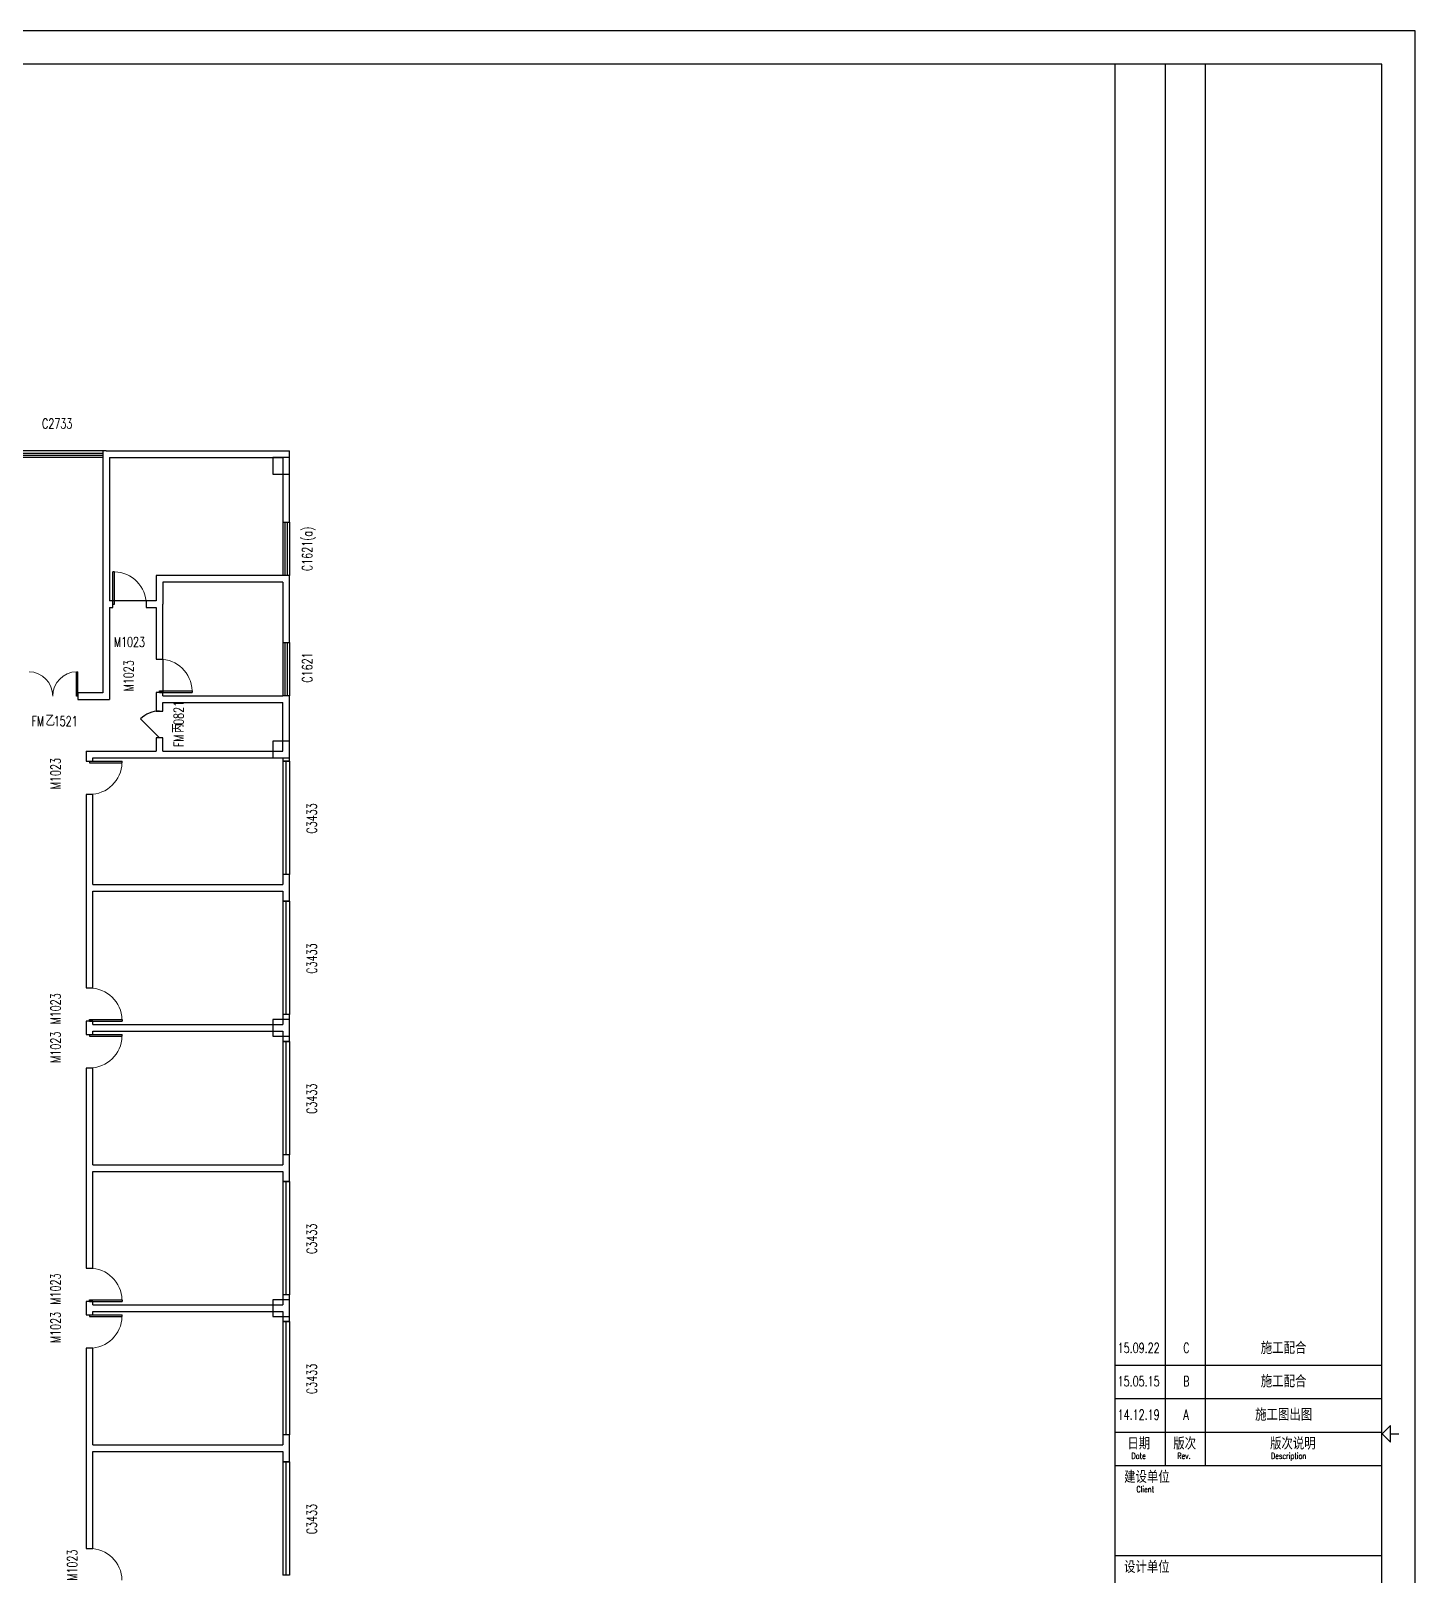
# Model space of a CAD drawing. Header units: inches. Extents: x -867 to 118033, y 1229500 to 1313600.
# Drawn here: x 76525 to 118033, y 1267311 to 1313600 of the extents above; entities that cross this region are included whole.
import ezdxf

# ---------------------------------------------------------------- set-up
doc = ezdxf.new("R2010")
doc.units = ezdxf.units.IN
doc.header["$MEASUREMENT"] = 0
for name, color, linetype in [('COLUMN', 10, 'Continuous'), ('DOOR_FIRE', 10, 'Continuous'), ('DOOR_FIRE_TEXT', 10, 'Continuous'), ('WALL', 10, 'Continuous'), ('WINDOW', 10, 'Continuous')]:
    doc.layers.add(name, color=color, linetype=linetype)
doc.styles.add('_TCH_WINDOW', font='SIMPLEX', dxfattribs={"bigfont": 'GBCBIG'})
doc.styles.add('TKZ1_tjhts.shx', font='tjromant.shx', dxfattribs={"bigfont": 'tjhts.shx'})
doc.styles.add('TKZ2_tjkts.shx', font='tjromant.shx', dxfattribs={"bigfont": 'tjkts.shx'})

msp = doc.modelspace()

# ---------------------------------------------------------------- linework, layer by layer
at = {"color": 7}
for p, q in [((118033, 1313600), (-867, 1313600)), ((118033, 1229500), (118033, 1313600)), ((109033, 1312600), (109033, 1230500)), ((110533, 1312600), (110533, 1270600)), ((111733, 1312600), (111733, 1270600)), ((109033, 1273600), (117033, 1273600)), ((109033, 1272600), (117033, 1272600)), ((109033, 1272600), (117033, 1272600)), ((109033, 1271600), (117033, 1271600)), ((117294, 1271550), (117544, 1271550)), ((109033, 1270600), (117033, 1270600)), ((109033, 1270600), (117033, 1270600)), ((109033, 1267900), (117033, 1267900))]:
    msp.add_line(p, q, dxfattribs=at)
msp.add_lwpolyline([(117033, 1230500), (117033, 1312600), (1633, 1312600), (1633, 1230500)], close=True, dxfattribs=at)
msp.add_polyline3d([(117294, 1271300, 0), (117294, 1271800, 0), (117044, 1271550, 0)], close=True, dxfattribs=at)
at = {"layer": 'COLUMN', "color": 2, "ltscale": 3}
for points in [[(84283, 1300311), (84283, 1300811), (83783, 1300811), (83783, 1300311)], [(84283, 1291811), (84283, 1292311), (83783, 1292311), (83783, 1291811)], [(84283, 1283461), (84283, 1283961), (83783, 1283961), (83783, 1283461)], [(84283, 1275061), (84283, 1275561), (83783, 1275561), (83783, 1275061)]]:
    msp.add_lwpolyline(points, close=True, dxfattribs=at)
at = {"layer": 'DOOR_FIRE', "color": 7}
for p, q in [((77895, 1294392), (77933, 1294392)), ((77895, 1293661), (77895, 1294392)), ((77933, 1293661), (77933, 1294392)), ((77933, 1293661), (77895, 1293661))]:
    msp.add_line(p, q, dxfattribs=at)
at = {"layer": 'DOOR_FIRE', "color": 4}
msp.add_line((80383, 1292411), (79817, 1292976), dxfattribs=at)
at = {"layer": 'DOOR_FIRE', "color": 7, "lineweight": 13}
for centre, start, end in [((76451, 1293661), 0, 88.5307), ((77914, 1293661), 91.4693, 180)]:
    msp.add_arc(centre, 731, start, end, dxfattribs=at)
at = {"layer": 'DOOR_FIRE', "color": 4}
msp.add_arc((80383, 1292411), 800, 90, 135, dxfattribs=at)
at = {"layer": 'WALL', "color": 2}
for p, q in [((78783, 1301011), (78683, 1301011)), ((78683, 1301011), (78683, 1300811)), ((78683, 1300811), (78683, 1296411)), ((78783, 1301011), (84283, 1301011)), ((78883, 1300811), (78883, 1296511)), ((78883, 1300811), (84083, 1300811)), ((84083, 1300811), (84083, 1298871)), ((84283, 1298871), (84283, 1301011)), ((84083, 1298871), (84283, 1298871)), ((84083, 1297270), (80283, 1297270)), ((80283, 1297270), (80283, 1296511)), ((84083, 1297070), (80483, 1297070)), ((80483, 1297070), (80483, 1296411)), ((84283, 1297270), (84083, 1297270)), ((84083, 1297070), (84083, 1295270)), ((84283, 1297170), (84283, 1297270)), ((84283, 1295270), (84283, 1297170)), ((78683, 1296411), (78683, 1293761)), ((78983, 1296511), (78883, 1296511)), ((78883, 1296311), (78983, 1296311)), ((78883, 1296311), (78883, 1293561)), ((78983, 1296311), (78983, 1296511)), ((79983, 1296511), (79983, 1296311)), ((80283, 1296511), (79983, 1296511)), ((79983, 1296311), (80283, 1296311)), ((80283, 1296311), (80283, 1294770)), ((80483, 1294770), (80483, 1296411)), ((84083, 1295270), (84283, 1295270)), ((80283, 1294770), (80483, 1294770)), ((78683, 1293761), (77933, 1293761)), ((77933, 1293761), (77933, 1293561)), ((77933, 1293561), (78883, 1293561)), ((80483, 1293770), (80283, 1293770)), ((80283, 1293770), (80283, 1293570)), ((80283, 1293570), (80283, 1293211)), ((80483, 1293670), (80483, 1293770)), ((80483, 1293670), (84083, 1293670)), ((80483, 1293470), (84083, 1293470)), ((80483, 1293211), (80483, 1293470)), ((84283, 1293670), (84083, 1293670)), ((84083, 1292111), (84083, 1293470)), ((84283, 1293570), (84283, 1293670)), ((84283, 1292111), (84283, 1293570)), ((80283, 1293211), (80483, 1293211)), ((80283, 1292411), (80283, 1292011)), ((80483, 1292411), (80283, 1292411)), ((80483, 1292011), (80483, 1292411)), ((78183, 1292011), (80283, 1292011)), ((78183, 1292011), (78183, 1291711)), ((80483, 1292011), (84083, 1292011)), ((84083, 1292011), (84083, 1292121)), ((84283, 1291911), (84283, 1292121)), ((78183, 1291711), (78383, 1291711)), ((78383, 1291811), (80383, 1291811)), ((78383, 1291711), (78383, 1291811)), ((80383, 1291811), (84083, 1291811)), ((84083, 1291811), (84083, 1291711)), ((84083, 1291711), (84283, 1291711)), ((84283, 1291711), (84283, 1291911)), ((78383, 1290711), (78183, 1290711)), ((78183, 1290711), (78183, 1287911)), ((78383, 1288011), (78383, 1290711)), ((84083, 1288311), (84083, 1288011)), ((84283, 1288311), (84083, 1288311)), ((84283, 1287911), (84283, 1288311)), ((78183, 1287911), (78183, 1284911)), ((78383, 1288011), (84083, 1288011)), ((78383, 1287811), (84083, 1287811)), ((78383, 1284911), (78383, 1287811)), ((84083, 1287811), (84083, 1287511)), ((84283, 1287511), (84283, 1287911)), ((84083, 1287511), (84283, 1287511)), ((78183, 1284911), (78383, 1284911)), ((84083, 1284111), (84083, 1283811)), ((84283, 1284111), (84083, 1284111)), ((84283, 1283711), (84283, 1284111)), ((78383, 1283911), (78183, 1283911)), ((78183, 1283911), (78183, 1283711)), ((78183, 1283711), (78183, 1283511)), ((78383, 1283811), (78383, 1283911)), ((78383, 1283811), (84083, 1283811)), ((78383, 1283511), (78383, 1283611)), ((78383, 1283611), (84083, 1283611)), ((84083, 1283611), (84083, 1283311)), ((84283, 1283311), (84283, 1283711)), ((78183, 1283511), (78383, 1283511)), ((84083, 1283311), (84283, 1283311)), ((78383, 1282511), (78183, 1282511)), ((78183, 1282511), (78183, 1279511)), ((78383, 1279611), (78383, 1282511)), ((84283, 1279911), (84083, 1279911)), ((84083, 1279911), (84083, 1279611)), ((84283, 1279511), (84283, 1279911)), ((78183, 1279511), (78183, 1276511)), ((78383, 1279611), (84083, 1279611)), ((84283, 1279111), (84283, 1279511)), ((78383, 1276511), (78383, 1279411)), ((78383, 1279411), (84083, 1279411)), ((84083, 1279411), (84083, 1279111)), ((84083, 1279111), (84283, 1279111)), ((78183, 1276511), (78383, 1276511)), ((78383, 1275511), (78183, 1275511)), ((78183, 1275511), (78183, 1275311)), ((78183, 1275311), (78183, 1275111)), ((78383, 1275411), (78383, 1275511)), ((78383, 1275411), (84083, 1275411)), ((84283, 1275711), (84083, 1275711)), ((84083, 1275711), (84083, 1275411)), ((84283, 1275311), (84283, 1275711)), ((84283, 1274911), (84283, 1275311)), ((78183, 1275111), (78383, 1275111)), ((78383, 1275111), (78383, 1275211)), ((78383, 1275211), (84083, 1275211)), ((84083, 1275211), (84083, 1274911)), ((84083, 1274911), (84283, 1274911)), ((78183, 1274111), (78183, 1271111)), ((78383, 1274111), (78183, 1274111)), ((78383, 1271211), (78383, 1274111)), ((78183, 1271111), (78183, 1268111)), ((78383, 1271211), (84083, 1271211)), ((84083, 1271511), (84083, 1271211)), ((84283, 1271511), (84083, 1271511)), ((84283, 1271111), (84283, 1271511)), ((84283, 1270711), (84283, 1271111)), ((78383, 1268111), (78383, 1271011)), ((78383, 1271011), (84083, 1271011)), ((84083, 1271011), (84083, 1270711)), ((84083, 1270711), (84283, 1270711)), ((78183, 1268111), (78383, 1268111))]:
    msp.add_line(p, q, dxfattribs=at)
at = {"layer": 'WINDOW', "color": 7}
for p, q in [((78683, 1301011), (75983, 1301011)), ((75983, 1300944), (78683, 1300944)), ((75983, 1300877), (78683, 1300877)), ((78683, 1300811), (75983, 1300811)), ((84083, 1298871), (84083, 1297270)), ((84149, 1297270), (84149, 1298871)), ((84216, 1297270), (84216, 1298871)), ((84283, 1298871), (84283, 1297270)), ((79033, 1297386), (78983, 1297386)), ((78983, 1296411), (78983, 1297386)), ((79033, 1296411), (79033, 1297386)), ((78983, 1296411), (79033, 1296411)), ((84083, 1295270), (84083, 1293670)), ((84149, 1293670), (84149, 1295270)), ((84216, 1293670), (84216, 1295270)), ((84283, 1295270), (84283, 1293670)), ((80383, 1293770), (80383, 1293820)), ((80383, 1293820), (81358, 1293820)), ((81358, 1293820), (81358, 1293770)), ((80383, 1293770), (81358, 1293770)), ((78283, 1291711), (79258, 1291711)), ((78283, 1291711), (78283, 1291661)), ((78283, 1291661), (79258, 1291661)), ((79258, 1291661), (79258, 1291711)), ((78283, 1283911), (78283, 1283961)), ((78283, 1283961), (79258, 1283961)), ((78283, 1283911), (79258, 1283911)), ((79258, 1283961), (79258, 1283911)), ((78283, 1283511), (78283, 1283461)), ((78283, 1283511), (79258, 1283511)), ((78283, 1283461), (79258, 1283461)), ((79258, 1283461), (79258, 1283511)), ((78283, 1275511), (78283, 1275561)), ((78283, 1275561), (79258, 1275561)), ((78283, 1275511), (79258, 1275511)), ((79258, 1275561), (79258, 1275511)), ((78283, 1275111), (79258, 1275111)), ((78283, 1275111), (78283, 1275061)), ((78283, 1275061), (79258, 1275061)), ((79258, 1275061), (79258, 1275111))]:
    msp.add_line(p, q, dxfattribs=at)
at = {"layer": 'WINDOW', "color": 4}
for p, q in [((79983, 1296511), (78983, 1296511)), ((80483, 1294770), (80483, 1293770)), ((84283, 1291711), (84083, 1291711)), ((84083, 1291711), (84083, 1288311)), ((84183, 1288311), (84183, 1291711)), ((84283, 1291711), (84283, 1288311)), ((84283, 1288311), (84083, 1288311)), ((84283, 1287511), (84083, 1287511)), ((84083, 1287511), (84083, 1284111)), ((84183, 1284111), (84183, 1287511)), ((84283, 1287511), (84283, 1284111)), ((84283, 1284111), (84083, 1284111)), ((84083, 1283311), (84083, 1279911)), ((84283, 1283311), (84083, 1283311)), ((84183, 1279911), (84183, 1283311)), ((84283, 1283311), (84283, 1279911)), ((84283, 1279911), (84083, 1279911)), ((84283, 1279111), (84083, 1279111)), ((84083, 1279111), (84083, 1275711)), ((84183, 1275711), (84183, 1279111)), ((84283, 1279111), (84283, 1275711)), ((84283, 1275711), (84083, 1275711)), ((84283, 1274911), (84083, 1274911)), ((84083, 1274911), (84083, 1271511)), ((84183, 1271511), (84183, 1274911)), ((84283, 1274911), (84283, 1271511)), ((84283, 1271511), (84083, 1271511)), ((84283, 1270711), (84083, 1270711)), ((84083, 1270711), (84083, 1267311)), ((84183, 1267311), (84183, 1270711)), ((84283, 1270711), (84283, 1267311)), ((84283, 1267311), (84083, 1267311))]:
    msp.add_line(p, q, dxfattribs=at)
at = {"layer": 'WINDOW', "color": 7, "lineweight": 13}
for centre, start, end in [((79008, 1296411), 0, 88.5307), ((80383, 1293795), 1.4693, 90), ((78283, 1291686), 270, 358.5307), ((78283, 1283936), 1.4693, 90), ((78283, 1283486), 270, 358.5307), ((78283, 1275536), 1.4693, 90), ((78283, 1275086), 270, 358.5307), ((78283, 1267136), 1.4693, 90)]:
    msp.add_arc(centre, 975, start, end, dxfattribs=at)

# ---------------------------------------------------------------- texts
at = {"color": 7}
for s, height, style, width, p in [('15.09.22', 300, 'TKZ1_tjhts.shx', 0.7, (109113, 1273970)), ('C', 300, 'TKZ1_tjhts.shx', 0.7, (111078, 1273970)), ('15.05.15', 300, 'TKZ1_tjhts.shx', 0.7, (109113, 1272970)), ('B', 300, 'TKZ1_tjhts.shx', 0.7, (111078, 1272970)), ('14.12.19', 300, 'TKZ1_tjhts.shx', 0.7, (109113, 1271970)), ('A', 300, 'TKZ1_tjhts.shx', 0.7, (111083, 1271970)), ('Date', 180, 'TKZ2_tjkts.shx', 0.8, (109525, 1270795)), ('Rev.', 180, 'TKZ2_tjkts.shx', 0.8, (110899, 1270795)), ('Description', 180, 'TKZ2_tjkts.shx', 0.8, (113707, 1270795)), ('Client', 180, 'TKZ2_tjkts.shx', 0.8, (109676, 1269795))]:
    msp.add_text(s, height=height, dxfattribs=dict(at, style=style, width=width)).set_placement(p)
at = {"color": 7, "style": 'TKZ2_tjkts.shx'}
for s, p in [('施工配合', (113404, 1273940)), ('施工配合', (113404, 1272940)), ('施工图出图', (113235, 1271940)), ('日期', (109403, 1271075)), ('版次', (110781, 1271075)), ('版次说明', (113682, 1271075)), ('建设单位', (109307, 1270075)), ('设计单位', (109304, 1267375))]:
    msp.add_text(s, height=360, dxfattribs=at).set_placement(p)
at = {"layer": 'DOOR_FIRE_TEXT', "color": 7, "style": '_TCH_WINDOW', "width": 0.705882}
for s, p in [('0821', (81105, 1292797)), ('FM', (81105, 1292131))]:
    msp.add_text(s, height=297.5, rotation=90, dxfattribs=at).set_placement(p)
for s, p in [('FM', (76545, 1292760)), ('1521', (77210, 1292760))]:
    msp.add_text(s, height=297.5, dxfattribs=at).set_placement(p)
at = {"layer": 'DOOR_FIRE_TEXT', "color": 7, "style": '_TCH_WINDOW'}
msp.add_text('乙', height=338, dxfattribs=at).set_placement((76965, 1292760))
msp.add_text('丙', height=338, rotation=90, dxfattribs=at).set_placement((81105, 1292551))
at = {"layer": 'WINDOW', "color": 7, "style": '_TCH_WINDOW', "width": 0.705882}
for s, p in [('C2733', (76858, 1301680)), ('M1023', (79013, 1295133))]:
    msp.add_text(s, height=297.5, dxfattribs=at).set_placement(p)
for s, p in [('C1621(a)', (84961, 1297406)), ('C1621', (84961, 1294060)), ('M1023', (79606, 1293800)), ('M1023', (77413, 1290865)), ('C3433', (85096, 1289536)), ('C3433', (85096, 1285336)), ('M1023', (77413, 1283816)), ('M1023', (77413, 1282665)), ('C3433', (85096, 1281136)), ('C3433', (85096, 1276936)), ('M1023', (77413, 1275416)), ('M1023', (77413, 1274265)), ('C3433', (85096, 1272736)), ('C3433', (85096, 1268536)), ('M1023', (77916, 1267141))]:
    msp.add_text(s, height=297.5, rotation=90, dxfattribs=at).set_placement(p)

doc.saveas('drawing.dxf')
